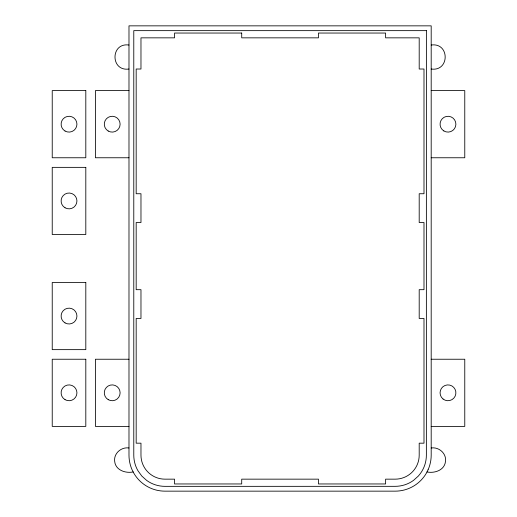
<?xml version="1.0" encoding="UTF-8"?>
<svg xmlns="http://www.w3.org/2000/svg" width="517" height="517" viewBox="0 0 517 517"><rect width="100%" height="100%" fill="white"/><g stroke="black" fill="none" stroke-linecap="round" stroke-linejoin="round"><path stroke-width="0.78" d="M128.985 45.037C110.347 42.323 110.347 71.734 128.985 69.019M431.191 45.037C449.829 42.323 449.829 71.734 431.191 69.019M128.985 90.611L95.406 90.611L95.406 157.763L128.985 157.763M431.191 90.611L464.77 90.611L464.77 157.763L431.191 157.763M128.985 359.237L95.406 359.237L95.406 426.389L128.985 426.389M431.191 359.237L464.77 359.237L464.77 426.389L431.191 426.389M128.985 447.981C121.359 446.753 113.643 453.351 114.658 461.222C115.407 470.179 125.476 473.533 133.192 471.963M431.191 447.981C438.817 446.753 446.533 453.351 445.512 461.222C444.762 470.179 434.7 473.533 426.977 471.963M426.389 30.645L426.37 455.173A31.156 31.156 0 0 1 420.418 473.488L418.369 476.021L413.529 480.377A31.156 31.156 0 0 1 395.214 486.329L164.962 486.348A31.175 31.175 0 0 1 146.634 480.396L141.794 476.034L137.961 470.761A31.175 31.175 0 0 1 133.78 455.173L133.78 30.645L426.389 30.645M428.076 469.804L426.37 473.158A35.977 35.977 0 0 1 395.214 491.15L164.962 491.15A35.977 35.977 0 0 1 133.806 473.158L132.094 469.804A35.977 35.977 0 0 1 128.985 455.173L128.985 25.85L431.191 25.85L431.191 455.173A35.977 35.977 0 0 1 428.076 469.804M241.71 33.043L174.552 33.043L174.552 37.844L140.973 37.844L140.973 69.019L136.178 69.019L136.178 193.739L140.973 193.739L140.973 222.523L136.178 222.523L136.178 289.682L140.973 289.682L140.973 318.459L136.178 318.459L136.178 443.179L140.973 443.179L140.973 455.173A23.982 23.982 0 0 0 164.962 479.156L174.552 479.156L174.552 483.957L241.71 483.957L241.71 479.156L318.459 479.156L318.459 483.957L385.617 483.957L385.617 479.156L395.214 479.156A23.982 23.982 0 0 0 419.197 455.173L419.197 443.179L423.992 443.179L423.992 318.459L419.197 318.459L419.197 289.682L423.992 289.682L423.992 222.523L419.197 222.523L419.197 193.739L423.992 193.739L423.992 69.019L419.197 69.019L419.197 37.844L385.617 37.844L385.617 33.043L318.459 33.043L318.459 37.844L241.71 37.844L241.71 33.043M85.809 90.611L52.23 90.611L52.23 157.763L85.809 157.763L85.809 90.611M85.809 167.359L52.23 167.359L52.23 234.518L85.809 234.518L85.809 167.359M85.809 282.482L52.23 282.482L52.23 349.641L85.809 349.641L85.809 282.482M85.809 359.237L52.23 359.237L52.23 426.389L85.809 426.389L85.809 359.237M443.069 399.021A7.917 7.917 0 0 0 455.807 393.96A7.917 7.917 0 0 0 445.059 385.456A7.917 7.917 0 0 0 443.069 399.021M443.87 130.95A7.917 7.917 0 0 0 455.891 124.358A7.917 7.917 0 0 0 444.174 117.249A7.917 7.917 0 0 0 443.87 130.95M108.234 131.04A7.917 7.917 0 0 0 120.112 124.183A7.917 7.917 0 0 0 108.234 117.333A7.917 7.917 0 0 0 108.234 131.04M108.234 399.667A7.917 7.917 0 0 0 120.112 392.817A7.917 7.917 0 0 0 108.234 385.96A7.917 7.917 0 0 0 108.234 399.667M65.064 399.667A7.917 7.917 0 0 0 76.936 392.817A7.917 7.917 0 0 0 65.064 385.96A7.917 7.917 0 0 0 65.064 399.667M65.064 322.918A7.917 7.917 0 0 0 76.936 316.061A7.917 7.917 0 0 0 65.064 309.211A7.917 7.917 0 0 0 65.064 322.918M65.064 207.789A7.917 7.917 0 0 0 76.936 200.939A7.917 7.917 0 0 0 65.064 194.082A7.917 7.917 0 0 0 65.064 207.789M65.064 131.04A7.917 7.917 0 0 0 76.936 124.183A7.917 7.917 0 0 0 65.064 117.333A7.917 7.917 0 0 0 65.064 131.04"/></g></svg>
